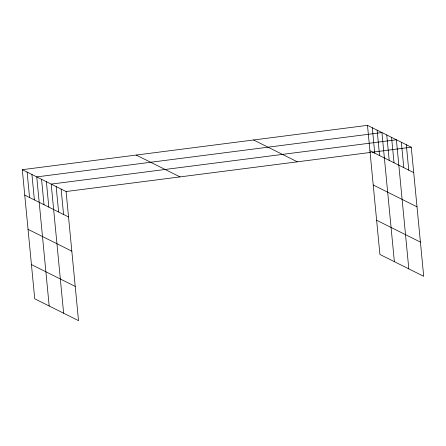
<?xml version="1.0" encoding="UTF-8"?>
<svg xmlns="http://www.w3.org/2000/svg" width="446" height="446" viewBox="0 0 446 446"><rect width="100%" height="100%" fill="white"/><g stroke="black" fill="none" stroke-linecap="round" stroke-linejoin="round"><path stroke-width="0.67" d="M22.3 169.686L66.086 191.529L78.518 320.652L34.732 298.803L22.3 169.686L367.482 125.348L411.268 147.197L423.7 276.314L379.914 254.471L367.482 125.348M66.086 191.529L370.587 152.42M371.942 152.248L411.268 147.197M369.929 150.77L413.715 172.613M373.224 184.99L417.01 206.838M253.573 139.983L297.359 161.826M376.619 220.252L420.405 242.094M136.208 155.052L179.994 176.9M24.747 195.103L68.533 216.951M28.042 229.322L71.828 251.17M31.437 264.584L75.223 286.427M406.306 144.721L408.753 170.138M401.344 142.246L403.792 167.663M408.815 268.888L396.377 139.771L51.201 184.103L63.633 313.22M391.566 137.362L394.013 162.784M386.749 134.96L389.196 160.382M394.364 261.679L381.932 132.557L36.75 176.895L49.183 306.012M377.115 130.154L379.563 155.576M372.298 127.751L374.746 153.173M61.124 189.054L63.572 214.47M56.163 186.579L58.61 211.995M46.384 181.7L48.831 207.117M41.567 179.298L44.015 204.714M31.934 174.492L34.381 199.908M27.117 172.089L29.564 197.506"/></g></svg>
